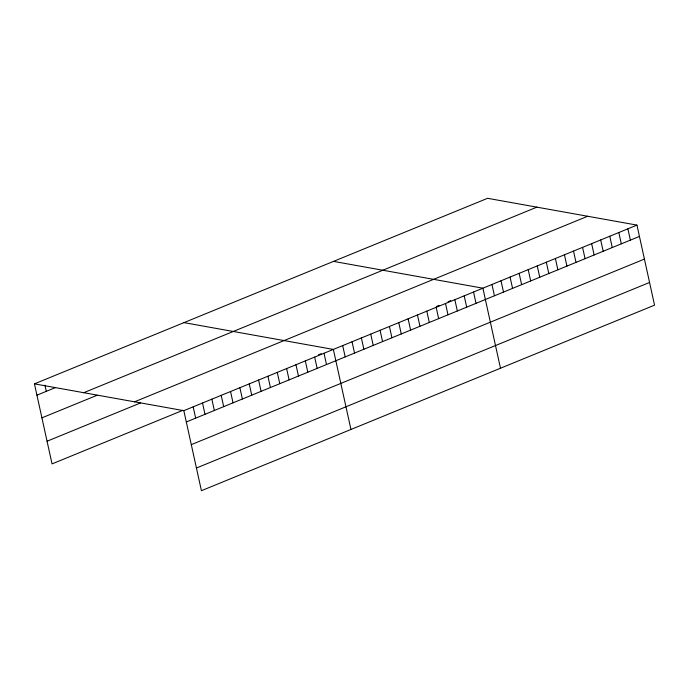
<?xml version="1.0" encoding="UTF-8"?>
<svg xmlns="http://www.w3.org/2000/svg" width="689" height="689" viewBox="0 0 689 689"><rect width="100%" height="100%" fill="white"/><g stroke="black" fill="none" stroke-linecap="round" stroke-linejoin="round"><path stroke-width="1.03" d="M34.45 383.859L487.579 198.303L636.955 225.105L654.55 305.141L201.421 490.697L183.825 410.661L34.45 383.859L52.045 463.895L182.886 410.317M36.939 395.167L55.628 387.519M83.739 392.704L536.877 207.148M41.926 417.853L97.063 395.271M134.527 401.816L587.657 216.26M47.059 441.218L140.522 402.944M318.404 354.826L321.203 353.672M436.301 306.545L439.022 305.434M448.083 301.722L450.804 300.602M183.825 410.661L636.955 225.105M186.306 421.969L639.444 236.413M191.292 444.646L644.43 259.09M196.434 468.02L649.563 282.464M333.519 261.389L482.886 288.191L500.49 368.227M183.98 322.624L333.355 349.426L350.951 429.462M627.894 228.817L630.375 240.125M618.825 232.529L621.314 243.837M609.765 236.241L612.254 247.549M600.705 239.953L603.185 251.261M591.644 243.656L594.125 254.973M582.575 247.368L585.064 258.676M573.515 251.08L576.004 262.388M564.455 254.792L566.935 266.1M555.386 258.504L557.875 269.812M546.325 262.216L548.814 273.524M537.265 265.928L539.754 277.236M528.205 269.64L530.685 280.948M519.136 273.352L521.625 284.66M510.075 277.064L512.564 288.372M501.015 280.767L503.504 292.084M491.955 284.479L494.435 295.788M473.541 292.024L476.03 303.332M464.197 295.848L466.686 307.156M454.852 299.672L457.341 310.98M445.507 303.504L447.988 314.813M436.163 307.328L438.643 318.637M426.81 311.152L429.299 322.469M417.465 314.985L419.954 326.293M408.121 318.809L410.61 330.117M398.776 322.641L401.265 333.95M389.431 326.465L391.92 337.774M380.087 330.289L382.567 341.598M370.742 334.122L373.223 345.43M361.389 337.946L363.878 349.254M352.045 341.77L354.534 353.087M342.7 345.602L345.189 356.911M324.011 353.259L326.5 364.567M314.666 357.083L317.147 368.391M305.322 360.907L307.802 372.215M295.969 364.739L298.458 376.048M286.624 368.563L289.113 379.872M277.279 372.387L279.768 383.695M267.935 376.22L270.424 387.528M258.59 380.044L261.079 391.352M249.246 383.868L251.726 395.185M239.901 387.7L242.382 399.009M230.548 391.524L233.037 402.832M221.203 395.357L223.692 406.665M211.859 399.181L214.348 410.489M202.514 403.005L205.003 414.313M193.17 406.837L195.659 418.145M44.923 385.177L46.284 391.343"/></g></svg>
